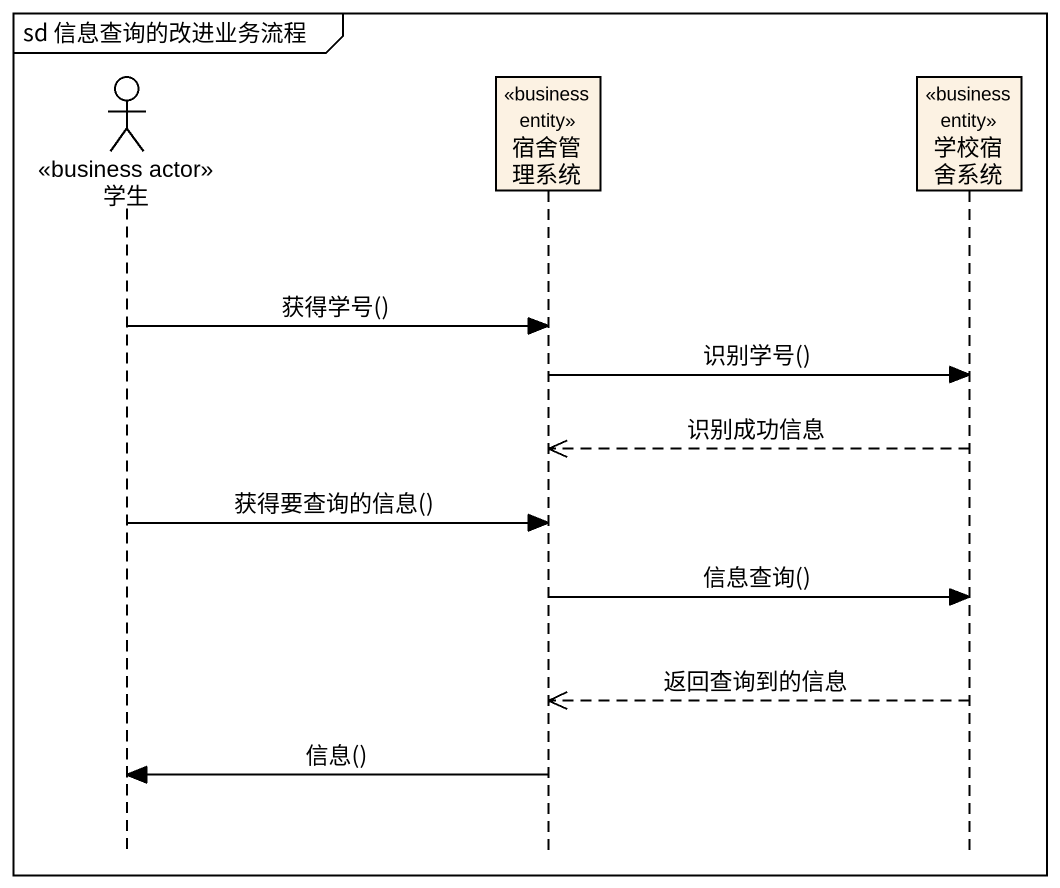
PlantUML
@startuml
mainframe sd 信息查询的改进业务流程
hide footbox
actor 学生 <<business actor>>
participant 宿舍管理系统 <<business entity>>
participant 学校宿舍系统 <<business entity>>

学生 -> 宿舍管理系统 : 获得学号()
宿舍管理系统 -> 学校宿舍系统 : 识别学号()
学校宿舍系统 -->> 宿舍管理系统 : 识别成功信息
学生 -> 宿舍管理系统 : 获得要查询的信息()
宿舍管理系统 -> 学校宿舍系统 : 信息查询()
学校宿舍系统 -->> 宿舍管理系统 : 返回查询到的信息
宿舍管理系统 -> 学生 : 信息()
@enduml
